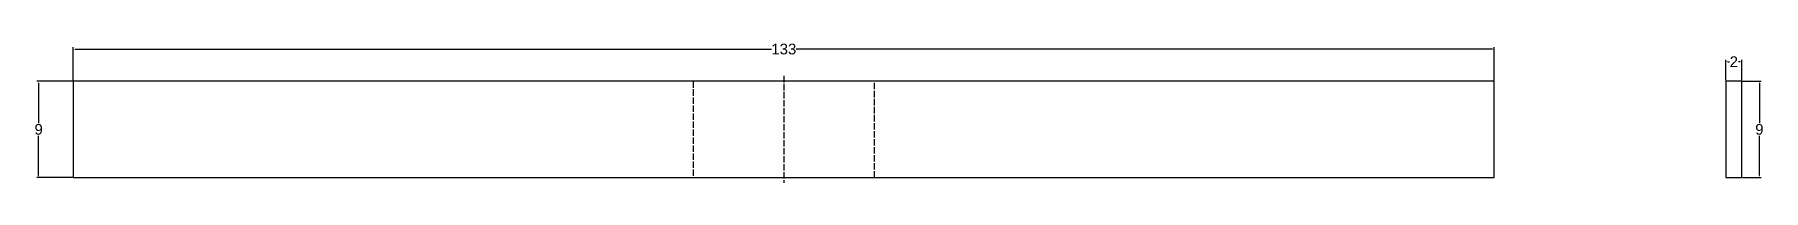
# Model space of a CAD drawing. Header units: centimetres. Extents: x 13 to 175, y 43 to 56.
import ezdxf

# ---------------------------------------------------------------- set-up
doc = ezdxf.new("R2010")
doc.units = ezdxf.units.CM
doc.linetypes.add('ACAD_ISO02W100', pattern=[15, 12, -3])
doc.layers.get('Defpoints').update_dxf_attribs({"color": 171})
doc.layers.add('Corp principal 2D', color=31, linetype='Continuous')
doc.layers.add('Linie punctată', color=254, linetype='ACAD_ISO02W100')
doc.styles.get("Standard").update_dxf_attribs({"font": 'arial.ttf'})
doc.dimstyles.get("Standard").update_dxf_attribs({"dimtxt": 0.18, "dimasz": 0.18, "dimexe": 0.18, "dimexo": 0.0625, "dimgap": 0.09, "dimtad": 0, "dimtih": 1, "dimtoh": 1, "dimdec": 4, "dimzin": 0, "dimdsep": 46, "dimtxsty": 'Standard', "dimcen": 0.09, "dimadec": 0, "dimazin": 0, "dimtfac": 1, "dimtdec": 4, "dimtofl": 0, "dimtmove": 0, "dimatfit": 3, "dimfxl": 1, "dimtolj": 1, "dimtzin": 0, "dimarcsym": 0})

# ---------------------------------------------------------------- blocks, each defined once
blk = doc.blocks.new('*D2')
at = {"layer": 'Defpoints', "color": 0, "lineweight": -2, "transparency": 16777216}
for p, q in [((16.55, 52.66), (13.18, 52.66)), ((13.36, 52.48), (13.36, 48.76)), ((13.36, 43.84), (13.36, 47.56)), ((16.55, 43.66), (13.18, 43.66))]:
    blk.add_line(p, q, dxfattribs=at)
at = {"layer": 'Defpoints', "color": 0, "transparency": 16777216}
for p in [(16.61, 52.66), (13.36, 43.66), (16.61, 43.66)]:
    blk.add_point(p, dxfattribs=at)
for points in [[(13.33, 52.48), (13.39, 52.48), (13.36, 52.66)], [(13.33, 43.84), (13.39, 43.84), (13.36, 43.66)]]:
    blk.add_solid(points, dxfattribs=at)
at = {"layer": 'Defpoints', "color": 0, "transparency": 16777216, "insert": (13.36, 48.16), "char_height": 1, "attachment_point": 5}
blk.add_mtext('\\A1;9', dxfattribs=at)
blk = doc.blocks.new('*D3')
at = {"layer": 'Defpoints', "color": 0, "lineweight": -2, "transparency": 16777216}
for p, q in [((16.61, 52.72), (16.61, 55.85)), ((16.79, 55.67), (81.97, 55.67)), ((149.43, 55.67), (84.26, 55.67)), ((149.61, 52.72), (149.61, 55.85))]:
    blk.add_line(p, q, dxfattribs=at)
at = {"layer": 'Defpoints', "color": 0, "transparency": 16777216}
for p in [(149.61, 55.67), (16.61, 52.66), (149.61, 52.66)]:
    blk.add_point(p, dxfattribs=at)
for points in [[(16.79, 55.7), (16.79, 55.64), (16.61, 55.67)], [(149.43, 55.7), (149.43, 55.64), (149.61, 55.67)]]:
    blk.add_solid(points, dxfattribs=at)
at = {"layer": 'Defpoints', "color": 0, "transparency": 16777216, "insert": (83.11, 55.67), "char_height": 1, "attachment_point": 5}
blk.add_mtext('\\A1;133', dxfattribs=at)
blk = doc.blocks.new('*D4')
at = {"layer": 'Defpoints', "color": 0, "lineweight": -2, "transparency": 16777216}
for p, q in [((171.28, 52.72), (171.28, 54.67)), ((171.46, 54.49), (171.61, 54.49)), ((172.6, 54.49), (172.46, 54.49)), ((172.78, 52.72), (172.78, 54.67))]:
    blk.add_line(p, q, dxfattribs=at)
at = {"layer": 'Defpoints', "color": 0, "transparency": 16777216}
for p in [(172.78, 54.49), (171.28, 52.66), (172.78, 52.66)]:
    blk.add_point(p, dxfattribs=at)
for points in [[(171.46, 54.52), (171.46, 54.46), (171.28, 54.49)], [(172.6, 54.52), (172.6, 54.46), (172.78, 54.49)]]:
    blk.add_solid(points, dxfattribs=at)
at = {"layer": 'Defpoints', "color": 0, "transparency": 16777216, "insert": (172.03, 54.49), "char_height": 1, "attachment_point": 5}
blk.add_mtext('\\A1;2', dxfattribs=at)
blk = doc.blocks.new('*D5')
at = {"layer": 'Defpoints', "color": 0, "lineweight": -2, "transparency": 16777216}
for p, q in [((172.85, 52.66), (174.6, 52.66)), ((174.42, 52.48), (174.42, 48.76)), ((174.42, 43.84), (174.42, 47.56)), ((172.85, 43.66), (174.6, 43.66))]:
    blk.add_line(p, q, dxfattribs=at)
at = {"layer": 'Defpoints', "color": 0, "transparency": 16777216}
for p in [(172.78, 52.66), (172.78, 43.66), (174.42, 43.66)]:
    blk.add_point(p, dxfattribs=at)
for points in [[(174.39, 52.48), (174.45, 52.48), (174.42, 52.66)], [(174.39, 43.84), (174.45, 43.84), (174.42, 43.66)]]:
    blk.add_solid(points, dxfattribs=at)
at = {"layer": 'Defpoints', "color": 0, "transparency": 16777216, "insert": (174.42, 48.16), "char_height": 1, "attachment_point": 5}
blk.add_mtext('\\A1;9', dxfattribs=at)

msp = doc.modelspace()

# ---------------------------------------------------------------- linework, layer by layer
at = {"layer": 'Corp principal 2D'}
for p, q in [((149.61, 52.66), (16.61, 52.66)), ((16.61, 52.66), (16.61, 43.66)), ((149.61, 43.66), (149.61, 52.66)), ((16.61, 43.66), (149.61, 43.66))]:
    msp.add_line(p, q, dxfattribs=at)
msp.add_lwpolyline([(172.78, 43.66), (172.78, 52.66), (171.28, 52.66), (171.28, 43.66)], close=True, dxfattribs=at)
at = {"layer": 'Linie punctată', "ltscale": 0.05}
for p, q in [((74.61, 52.66), (74.61, 43.66)), ((83.11, 53.16), (83.11, 43.16)), ((91.61, 43.66), (91.61, 52.66))]:
    msp.add_line(p, q, dxfattribs=at)

# ---------------------------------------------------------------- dimensions: what is measured, and where the dimension line sits
at = {"layer": 'Defpoints'}
for base, p1, p2, picture, middle in [((149.61, 55.67), (16.61, 52.66), (149.61, 52.66), '*D3', (83.11, 55.67)), ((172.78417364, 54.49421772), (171.28417364, 52.66003808), (172.78417364, 52.66003808), '*D4', (172.03417364, 54.49421772))]:
    dim = msp.add_linear_dim(base=base, p1=p1, p2=p2, dimstyle='Standard', override={"dimtxt": 1, "dimdec": 0}, dxfattribs=at)
    dim.commit()
    dim.dimension.update_dxf_attribs({"geometry": picture, "text_midpoint": middle})
for base, p1, p2, picture, middle in [((13.36, 43.66), (16.61, 52.66), (16.61, 43.66), '*D2', (13.36, 48.16)), ((174.42, 43.66), (172.78, 52.66), (172.78, 43.66), '*D5', (174.42, 48.16))]:
    dim = msp.add_linear_dim(base=base, p1=p1, p2=p2, angle=90, dimstyle='Standard', override={"dimtxt": 1, "dimdec": 0}, dxfattribs=at)
    dim.commit()
    dim.dimension.update_dxf_attribs({"geometry": picture, "text_midpoint": middle})

doc.saveas('drawing.dxf')
